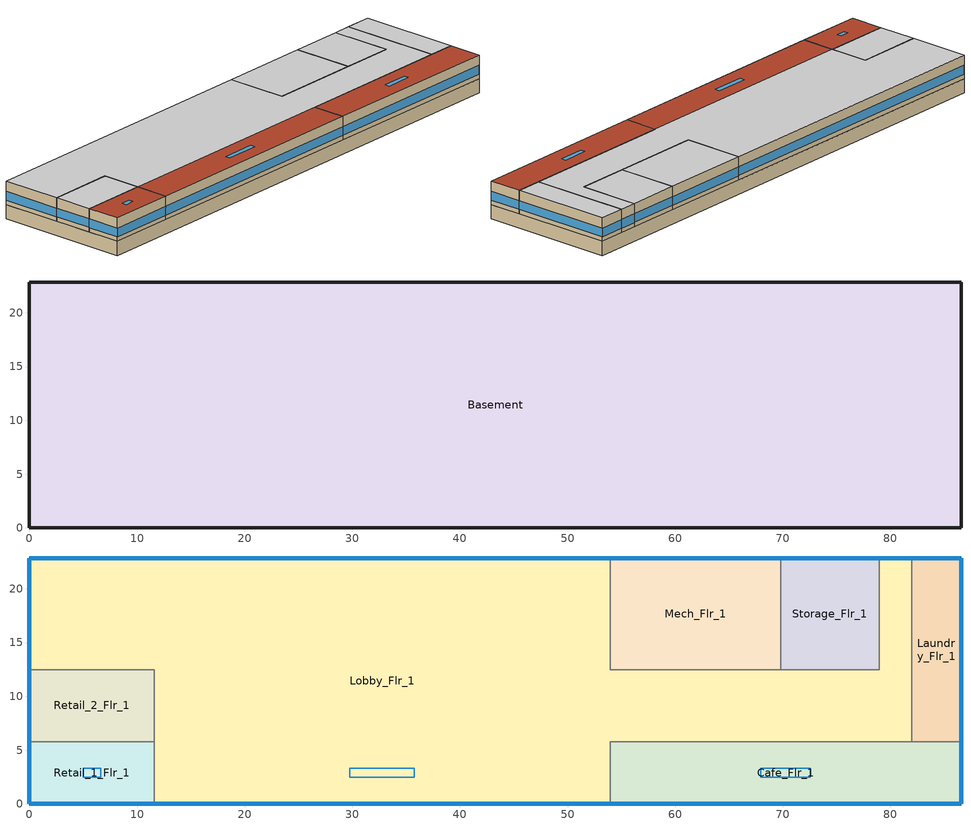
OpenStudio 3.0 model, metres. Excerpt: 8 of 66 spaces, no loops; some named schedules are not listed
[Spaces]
Basement
 floor ground: 86.56,22.86 86.56,0 0,0 0,22.86 z-2.44
 wall ground: 0,22.86 0,0 86.56,0 86.56,22.86 0,22.86 z-2.44:0
Lobby_Flr_1
 floor to Basement: 53.95,22.86 53.95,0 11.58,0 11.58,12.5 0,12.5 0,22.86 z0; 81.99,22.86 81.99,5.79 53.95,5.79 53.95,12.5 78.94,12.5 78.94,22.86 z0
 wall outside: 53.95,22.86 0,22.86 0,12.5 / 11.58,0 53.95,0 / 81.99,22.86 78.94,22.86 z0:3.96
 wall to Retail_1_Flr_1: 11.58,5.79 11.58,0 z0:3.96
 wall to Laundry_Flr_1: 81.99,5.79 81.99,22.86 z0:3.96
 wall to Storage_Flr_1: 78.94,22.86 78.94,12.5 69.8,12.5 z0:3.96
 wall to Cafe_Flr_1: 53.95,0 53.95,5.79 81.99,5.79 z0:3.96
 wall to Retail_2_Flr_1: 0,12.5 11.58,12.5 11.58,5.79 z0:3.96
 wall to Mech_Flr_1: 69.8,12.5 53.95,12.5 53.95,22.86 z0:3.96
 window (BTAP-Ext-FixedWindow:U=0.190 SHGC=0.600): 53.92,22.86 0.03,22.86 / 11.61,0 53.92,0 / 0,22.83 0,12.52 z0.76:2.22; 81.97,22.86 78.97,22.86 z0.76:2.24
 ceiling adiabatic (BTAP-Int-Wall): 81.99,5.79 81.99,22.86 78.94,22.86 78.94,12.5 53.95,12.5 53.95,22.86 0,22.86 0,12.5 11.58,12.5 11.58,5.79 z3.96
 roof outside: 53.95,0 53.95,5.79 11.58,5.79 11.58,0 z3.96
 skylight (BTAP-Ext-Skylights:U=0.190 SHGC=0.600): 35.76,2.49 35.76,3.3 29.77,3.3 29.77,2.49 z3.96
Retail_1_Flr_1
 floor to Basement: 11.58,5.79 11.58,0 0,0 0,5.79 z0
 wall outside: 0,5.79 0,0 11.58,0 z0:3.96
 wall to Retail_2_Flr_1: 11.58,5.79 0,5.79 z0:3.96
 window (BTAP-Ext-FixedWindow:U=0.190 SHGC=0.600): 0.03,0 11.56,0 z0.76:2.22; 0,5.77 0,0.03 z0.76:2.23
 roof outside: 11.58,0 11.58,5.79 0,5.79 0,0 z3.96
 skylight (BTAP-Ext-Skylights:U=0.190 SHGC=0.600): 6.61,2.49 6.61,3.3 4.97,3.3 4.97,2.49 z3.96
Retail_2_Flr_1
 floor to Basement: 11.58,12.5 11.58,5.79 0,5.79 0,12.5 z0
 wall outside: 0,12.5 0,5.79 z0:3.96
 window (BTAP-Ext-FixedWindow:U=0.190 SHGC=0.600): 0,12.47 0,5.82 z0.76:2.23
 ceiling adiabatic (BTAP-Int-Wall): 11.58,5.79 11.58,12.5 0,12.5 0,5.79 z3.96
Laundry_Flr_1
 floor to Basement: 86.56,22.86 86.56,5.79 81.99,5.79 81.99,22.86 z0
 wall outside: 86.56,5.79 86.56,22.86 81.99,22.86 z0:3.96
 wall to Cafe_Flr_1: 81.99,5.79 86.56,5.79 z0:3.96
 window (BTAP-Ext-FixedWindow:U=0.190 SHGC=0.600): 86.56,5.82 86.56,22.83 z0.76:2.22; 86.54,22.86 82.02,22.86 z0.76:2.23
 ceiling adiabatic (BTAP-Int-Wall): 86.56,5.79 86.56,22.86 81.99,22.86 81.99,5.79 z3.96
Storage_Flr_1
 floor to Basement: 78.94,22.86 78.94,12.5 69.8,12.5 69.8,22.86 z0
 wall outside: 78.94,22.86 69.8,22.86 z0:3.96
 wall to Mech_Flr_1: 69.8,22.86 69.8,12.5 z0:3.96
 window (BTAP-Ext-FixedWindow:U=0.190 SHGC=0.600): 78.92,22.86 69.82,22.86 z0.76:2.22
 ceiling adiabatic (BTAP-Int-Wall): 78.94,12.5 78.94,22.86 69.8,22.86 69.8,12.5 z3.96
Mech_Flr_1
 floor to Basement: 69.8,22.86 69.8,12.5 53.95,12.5 53.95,22.86 z0
 wall outside: 69.8,22.86 53.95,22.86 z0:3.96
 window (BTAP-Ext-FixedWindow:U=0.190 SHGC=0.600): 69.77,22.86 53.98,22.86 z0.76:2.22
 ceiling adiabatic (BTAP-Int-Wall): 69.8,12.5 69.8,22.86 53.95,22.86 53.95,12.5 z3.96
Cafe_Flr_1
 floor to Basement: 86.56,5.79 86.56,0 53.95,0 53.95,5.79 z0
 wall outside: 53.95,0 86.56,0 86.56,5.79 z0:3.96
 window (BTAP-Ext-FixedWindow:U=0.190 SHGC=0.600): 86.56,0.03 86.56,5.77 z0.76:2.23; 53.98,0 86.54,0 z0.76:2.22
 roof outside: 86.56,0 86.56,5.79 53.95,5.79 53.95,0 z3.96
 skylight (BTAP-Ext-Skylights:U=0.190 SHGC=0.600): 72.56,2.49 72.56,3.3 67.95,3.3 67.95,2.49 z3.96
[Site]
Ottawa=Macdonald-Cartier Intl AP_ON_CAN: Latitude {deg}=45.317; Longitude {deg}=-75.667; Time Zone {hr}=-5; Elevation {m}=114.9; Terrain=City
[Building]
LargeHotel: North Axis {deg}=0; Default Construction Set=BTAP-Mass at hdd = 4500.0; Standards Number of Stories=7; Standards Number of Above Ground Stories=6; Standards Template=NECB2017; Standards Building Type=LargeHotel
[Site:WaterMainsTemperature]
Calculation Method=Correlation; Annual Average Outdoor Air Temperature {C}=6.83333; Maximum Difference In Monthly Average Outdoor Air Temperatures {deltaC}=31.2
[Site:GroundTemperature:BuildingSurface]
19.527, 19.502, 19.536, 19.598, 20.002, 21.64, 22.225, 22.375, 21.449, 20.121, 19.802, 19.633
[SizingPeriod:DesignDay] Barometric Pressure {Pa}=99952; Sky Clearness=0; Rain Indicator=0; Snow Indicator=0; Day of Month=21; Daylight Saving Time Indicator=0; Humidity Indicating Type=Wetbulb; Dry-Bulb Temperature Range Modifier Type=DefaultMultipliers
Name | Maximum Dry-Bulb Temperature {C} | Daily Dry-Bulb Temperature Range {deltaC} | Humidity Indicating Conditions at Maximum Dry-Bulb | Wind Speed {m/s} | Wind Direction {deg} | Month | Day Type | Solar Model Indicator | ASHRAE Taub | ASHRAE Taud
Ottawa=Macdonald-Cartier Intl Ann Clg .4% Condns DB=>MWB | 30.6 | 10.1 | 21.8 | 4.6 | 220 | 7 | SummerDesignDay | ASHRAETau | 0.417 | 2.264
Ottawa=Macdonald-Cartier Intl Ann Htg 99.6% Condns DB | -24.2 | 0 | -24.2 | 3.5 | 290 | 1 | WinterDesignDay | ASHRAEClearSky
[Material:NoMass] Roughness=Smooth; Thermal Absorptance=0.9; Solar Absorptance=0.7
Name | Thermal Resistance {m2-K/W} | Visible Absorptance
Typical Carpet Pad; Typical Carpet Pad 1 | 0.21648 | 0.8
Typical Insulation 1 | 5.20402 | 0.7
Typical Insulation 2 | 3.77764 | 0.7
Typical Insulation 3 | 6.41024 | 0.7
Typical Carpet Pad 2 | 1.25503 | 0.8
Typical Carpet Pad 3; Typical Carpet Pad 4 | 3.45515 | 0.8
Typical Insulation 4 | 0.526298 | 0.7
Typical Insulation 5 | 0.526316 | 0.7
[Material]
Name | Roughness | Thickness {m} | Conductivity {W/m-K} | Density {kg/m3} | Specific Heat {J/kg-K} | Thermal Absorptance | Solar Absorptance | Visible Absorptance
G05 25mm wood | MediumSmooth | 0.0254 | 0.15 | 608 | 1630 | 0.9 | 0.5 | 0.5
100mm Normalweight concrete floor 1 | MediumSmooth | 0.1016 | 2.31 | 2322 | 832
G01 13mm gypsum board 1 | Smooth | 0.0127 | 0.16 | 800 | 1090 | 0.9 | 0.7 | 0.5
4 in. Normalweight Concrete Floor 1 | MediumRough | 0.1016 | 2.31 | 2322 | 832 | 0.9 | 0.7 | 0.7
1IN Stucco 1 | Smooth | 0.0253 | 0.6918 | 1858 | 837 | 0.9 | 0.7 | 0.92
8IN CONCRETE HW RefBldg 1 | Rough | 0.2032 | 1.311 | 2240 | 836.8 | 0.9 | 0.7 | 0.7
1/2IN Gypsum 1 | Smooth | 0.0127 | 0.16 | 784.9 | 830 | 0.9 | 0.4 | 0.4
Metal Roof Surface 1; F08 Metal surface 1 | Smooth | 0.0008 | 45.28 | 7824 | 500 | 0.9 | 0.7 | 0.7
6 in. Normalweight Concrete Floor 1; 6 in. Normalweight Concrete Floor 2; 6 in. Normalweight Concrete Floor 3 | MediumRough | 0.1524 | 2.31 | 2322 | 832 | 0.9 | 0.7 | 0.7
[Construction]
BTAP-Int-Partition; BTAP-Int-Door: G05 25mm wood
BTAP-Int-Floor: 100mm Normalweight concrete floor 1, Typical Carpet Pad
BTAP-Int-Wall: G01 13mm gypsum board 1, G01 13mm gypsum board 1
BTAP-Int-Ceiling: Typical Carpet Pad, 100mm Normalweight concrete floor 1
BTAP-Int-Window: SimpleGlazing
BTAP-Ext-Floor-Mass:U-0.183: Typical Insulation 1, 4 in. Normalweight Concrete Floor 1, Typical Carpet Pad 1
BTAP-Ext-Wall-Mass:U-0.247: 1IN Stucco 1, 8IN CONCRETE HW RefBldg 1, Typical Insulation 2, 1/2IN Gypsum 1
BTAP-Ext-Roof-Metal:U-0.156: Metal Roof Surface 1, Typical Insulation 3
BTAP-Grnd-Floor-Mass:U-0.757: 6 in. Normalweight Concrete Floor 1, Typical Carpet Pad 2
BTAP-Grnd-Wall-Mass:U-0.284: 6 in. Normalweight Concrete Floor 2, Typical Carpet Pad 3
BTAP-Grnd-Roof-Mass:U-0.284: 6 in. Normalweight Concrete Floor 3, Typical Carpet Pad 4
BTAP-Ext-FixedWindow:U=0.190 SHGC=0.600; BTAP-Ext-GlassDoors:U=0.190 SHGC=0.600; BTAP-Ext-Skylights:U=0.190 SHGC=0.600; BTAP-Ext-DaylightDomes:U=0.190 SHGC=0.600; BTAP-Ext-DaylightDiffuser:U=0.190 SHGC=0.600: SimpleGlazing:U=0.190 SHGC=0.600
BTAP-Ext-Door:U-1.9: F08 Metal surface 1, Typical Insulation 4
BTAP-Ext-OverHeadDoor:U-1.9: Typical Insulation 5
[DefaultConstructionSet]
BTAP-Mass at hdd = 4500.0: Default Exterior Surface Constructions=BTAP-Mass at hdd = 4500.0; Default Interior Surface Constructions=Default Surface Constructions 2; Default Ground Contact Surface Constructions=BTAP-Mass at hdd = 4500.0 1; Default Exterior SubSurface Constructions=BTAP-Mass at hdd = 4500.0; Default Interior SubSurface Constructions=Default Sub Surface Constructions 2; Interior Partition Construction=BTAP-Int-Partition
[DefaultSurfaceConstructions]
Name | Floor Construction | Wall Construction | Roof Ceiling Construction
Default Surface Constructions 2 | BTAP-Int-Floor | BTAP-Int-Wall | BTAP-Int-Ceiling
BTAP-Mass at hdd = 4500.0 | BTAP-Ext-Floor-Mass:U-0.183 | BTAP-Ext-Wall-Mass:U-0.247 | BTAP-Ext-Roof-Metal:U-0.156
BTAP-Mass at hdd = 4500.0 1 | BTAP-Grnd-Floor-Mass:U-0.757 | BTAP-Grnd-Wall-Mass:U-0.284 | BTAP-Grnd-Roof-Mass:U-0.284
[DefaultSubSurfaceConstructions]
Name | Fixed Window Construction | Operable Window Construction | Door Construction | Glass Door Construction | Overhead Door Construction | Skylight Construction | Tubular Daylight Dome Construction | Tubular Daylight Diffuser Construction
Default Sub Surface Constructions 2 | BTAP-Int-Window | BTAP-Int-Window | BTAP-Int-Door
BTAP-Mass at hdd = 4500.0 | BTAP-Ext-FixedWindow:U=0.190 SHGC=0.600 | BTAP-Ext-FixedWindow:U=0.190 SHGC=0.600 | BTAP-Ext-Door:U-1.9 | BTAP-Ext-GlassDoors:U=0.190 SHGC=0.600 | BTAP-Ext-OverHeadDoor:U-1.9 | BTAP-Ext-Skylights:U=0.190 SHGC=0.600 | BTAP-Ext-DaylightDomes:U=0.190 SHGC=0.600 | BTAP-Ext-DaylightDiffuser:U=0.190 SHGC=0.600
[WindowMaterial:SimpleGlazingSystem] Solar Heat Gain Coefficient=0.6; Visible Transmittance=0.21
Name | U-Factor {W/m2-K}
SimpleGlazing | 2.2
SimpleGlazing:U=0.190 SHGC=0.600 | 1.9
[Space] Part of Total Floor Area=Yes
Name | Space Type | Building Story | Thermal Zone
Laundry_Flr_1 | Space Function Laundry/Washing area | Building Story 2 | ALL_ST=Laundry/Washing area_FL=Building Story 2_SCH=C
Lobby_Flr_1 | Space Function Lobby - hotel | Building Story 2 | ALL_ST=Lobby - hotel_FL=Building Story 2_SCH=H
Retail_1_Flr_1 | Space Function Sales area | Building Story 2 | ALL_ST=Sales area_FL=Building Story 2_SCH=C
Basement | Space Function Storage room < 5 m2-sch-A | Building Story 1 | ALL_ST=Storage room < 5 m2-sch-A_FL=Building Story 1_SCH=A
Cafe_Flr_1 | Space Function Retail facility mall concourse | Building Story 2 | ALL_ST=Retail facility mall concourse_FL=Building Story 2_SCH=C
Mech_Flr_1 | Space Function Electrical/Mechanical room-sch-F | Building Story 2 | WILD_ST=Electrical/Mechanical room-sch-E_FL=Building Story 2_SCH=F
Retail_2_Flr_1 | Space Function Sales area | Building Story 2 | ALL_ST=Sales area_FL=Building Story 2_SCH=C 1
Storage_Flr_1 | Space Function Storage room < 5 m2-sch-A 1 | Building Story 2 | ALL_ST=Storage room < 5 m2-sch-A_FL=Building Story 2_SCH=A
[BuildingStory]
Name | Nominal Z Coordinate {m}
Building Story 1 | -2.439
Building Story 2 | 0
[SpaceType] Standards Building Type=Space Function
Name | Default Schedule Set | Design Specification Outdoor Air Object | Standards Space Type
Space Function Storage room < 5 m2-sch-A | Space Function Storage room < 5 m2-sch-A Schedule Set | Space Function Storage room < 5 m2-sch-A Ventilation | Storage room < 5 m2-sch-A
Space Function Storage room < 5 m2-sch-A 1 | Space Function Storage room < 5 m2-sch-A 1 Schedule Set | Space Function Storage room < 5 m2-sch-A 1 Ventilation | Storage room < 5 m2-sch-A
Space Function Retail facility mall concourse | Space Function Retail facility mall concourse Schedule Set | Space Function Retail facility mall concourse Ventilation | Retail facility mall concourse
Space Function Laundry/Washing area | Space Function Laundry/Washing area Schedule Set | Space Function Laundry/Washing area Ventilation | Laundry/Washing area
Space Function Lobby - hotel | Space Function Lobby - hotel Schedule Set | Space Function Lobby - hotel Ventilation | Lobby - hotel
Space Function Sales area | Space Function Sales area Schedule Set | Space Function Sales area Ventilation | Sales area
Space Function Electrical/Mechanical room-sch-F | Space Function Electrical/Mechanical room-sch-F Schedule Set | Space Function Electrical/Mechanical room-sch-F Ventilation | Electrical/Mechanical room-sch-F
[People:Definition] Number of People Calculation Method=People/Area; Fraction Radiant=0.3
Name | People per Space Floor Area {person/m2}
Space Function Laundry/Washing area People Definition; Space Function Retail facility mall concourse People Definition | 0.0500182
Space Function Lobby - hotel People Definition | 0.100036
Space Function Sales area People Definition | 0.0333454
Space Function Storage room < 5 m2-sch-A People Definition; Space Function Storage room < 5 m2-sch-A 1 People Definition | 0.0100036
Space Function Electrical/Mechanical room-sch-F People Definition | 0.00500182
[People] Work Efficiency Schedule=Work Efficiency Schedule; Clothing Insulation Schedule=Clothing Schedule; Air Velocity Schedule=Air Velocity Schedule; Multiplier=1
Name | People Definition | Space or SpaceType
Space Function Laundry/Washing area People | Space Function Laundry/Washing area People Definition | Space Function Laundry/Washing area
Space Function Lobby - hotel People | Space Function Lobby - hotel People Definition | Space Function Lobby - hotel
Space Function Retail facility mall concourse People | Space Function Retail facility mall concourse People Definition | Space Function Retail facility mall concourse
Space Function Sales area People | Space Function Sales area People Definition | Space Function Sales area
Space Function Storage room < 5 m2-sch-A People | Space Function Storage room < 5 m2-sch-A People Definition | Space Function Storage room < 5 m2-sch-A
Space Function Storage room < 5 m2-sch-A 1 People | Space Function Storage room < 5 m2-sch-A 1 People Definition | Space Function Storage room < 5 m2-sch-A 1
Space Function Electrical/Mechanical room-sch-F People | Space Function Electrical/Mechanical room-sch-F People Definition | Space Function Electrical/Mechanical room-sch-F
[Lights:Definition] Design Level Calculation Method=Watts/Area; Fraction Radiant=0.5; Fraction Visible=0.2
Name | Watts per Space Floor Area {W/m2}
Space Function Laundry/Washing area Lights Definition | 4.59996
Space Function Lobby - hotel Lights Definition | 11.3999
Space Function Retail facility mall concourse Lights Definition | 9.69992
Space Function Sales area Lights Definition | 13.0999
Space Function Storage room < 5 m2-sch-A Lights Definition; Space Function Storage room < 5 m2-sch-A 1 Lights Definition | 10.3999
Space Function Electrical/Mechanical room-sch-F Lights Definition | 4.60167
[Lights] Fraction Replaceable=1
Name | Lights Definition | Space or SpaceType
Space Function Laundry/Washing area Lights | Space Function Laundry/Washing area Lights Definition | Space Function Laundry/Washing area
Space Function Lobby - hotel Lights | Space Function Lobby - hotel Lights Definition | Space Function Lobby - hotel
Space Function Retail facility mall concourse Lights | Space Function Retail facility mall concourse Lights Definition | Space Function Retail facility mall concourse
Space Function Sales area Lights | Space Function Sales area Lights Definition | Space Function Sales area
Space Function Storage room < 5 m2-sch-A Lights | Space Function Storage room < 5 m2-sch-A Lights Definition | Space Function Storage room < 5 m2-sch-A
Space Function Storage room < 5 m2-sch-A 1 Lights | Space Function Storage room < 5 m2-sch-A 1 Lights Definition | Space Function Storage room < 5 m2-sch-A 1
Space Function Electrical/Mechanical room-sch-F Lights | Space Function Electrical/Mechanical room-sch-F Lights Definition | Space Function Electrical/Mechanical room-sch-F
[DesignSpecification:OutdoorAir] Outdoor Air Method=Sum
Name | Outdoor Air Flow per Person {m3/s-person} | Outdoor Air Flow per Floor Area {m3/s-m2}
Space Function Laundry/Washing area Ventilation | 0.00507815 | 0.0006096
Space Function Lobby - hotel Ventilation | 0.0114258 | 0.0003048
Space Function Retail facility mall concourse Ventilation | 0.0304689 | 0.0003048
Space Function Sales area Ventilation | 0.0171388 | 0.0006096
Space Function Storage room < 5 m2-sch-A Ventilation; Space Function Storage room < 5 m2-sch-A 1 Ventilation | 0.00507815 | 0.0003048
Space Function Electrical/Mechanical room-sch-F Ventilation | 0 | 0.0003048
[DefaultScheduleSet] People Activity Level Schedule=NECB-Activity; Infiltration Schedule=Always On
Name | Number of People Schedule | Lighting Schedule | Electric Equipment Schedule
Space Function Laundry/Washing area Schedule Set | NECB-C-Occupancy | NECB-C-Lighting | NECB-C-Electric-Equipment
Space Function Lobby - hotel Schedule Set | NECB-H-Occupancy | NECB-H-Occupancy-NECB-H-Lighting-0.0-0.0-0.67-Light Ruleset | NECB-H-Electric-Equipment
Space Function Retail facility mall concourse Schedule Set; Space Function Sales area Schedule Set | NECB-C-Occupancy | NECB-C-Occupancy-NECB-C-Lighting-0.0-0.0-0.67-Light Ruleset | NECB-C-Electric-Equipment
Space Function Storage room < 5 m2-sch-A Schedule Set; Space Function Storage room < 5 m2-sch-A 1 Schedule Set | NECB-A-Occupancy | NECB-A-Occupancy-NECB-A-Lighting-0.6-0.0-0.67-Light Ruleset | NECB-A-Electric-Equipment
Space Function Electrical/Mechanical room-sch-F Schedule Set | NECB-F-Occupancy | NECB-F-Lighting | NECB-F-Electric-Equipment
[ThermostatSetpoint:DualSetpoint]
Name | Heating Setpoint Temperature Schedule | Cooling Setpoint Temperature Schedule
Space Function Laundry/Washing area Thermostat 3; Space Function Sales area Thermostat 5; Space Function Retail facility mall concourse Thermostat 3; Space Function Sales area Thermostat 6 | NECB-C-Thermostat Setpoint-Heating | NECB-C-Thermostat Setpoint-Cooling
Space Function Lobby - hotel Thermostat 3 | NECB-H-Thermostat Setpoint-Heating | NECB-H-Thermostat Setpoint-Cooling
Space Function Storage room < 5 m2-sch-A Thermostat 3; Space Function Storage room < 5 m2-sch-A 1 Thermostat 3 | NECB-A-Thermostat Setpoint-Heating | NECB-A-Thermostat Setpoint-Cooling
Space Function Electrical/Mechanical room-sch-F Thermostat 1 | NECB-F-Thermostat Setpoint-Heating | NECB-F-Thermostat Setpoint-Cooling
[ElectricEquipment:Definition] Design Level Calculation Method=Watts/Area; Fraction Radiant=0.5
Name | Watts per Space Floor Area {W/m2}
Space Function Laundry/Washing area Elec Equip Definition | 20.0073
Space Function Lobby - hotel Elec Equip Definition; Space Function Sales area Elec Equip Definition | 2.50091
Space Function Retail facility mall concourse Elec Equip Definition; Space Function Storage room < 5 m2-sch-A Elec Equip Definition; Space Function Storage room < 5 m2-sch-A 1 Elec Equip Definition; Space Function Electrical/Mechanical room-sch-F Elec Equip Definition | 1.00036
[ElectricEquipment]
Name | Electric Equipment Definition | Space or SpaceType
Space Function Laundry/Washing area Elec Equip | Space Function Laundry/Washing area Elec Equip Definition | Space Function Laundry/Washing area
Space Function Lobby - hotel Elec Equip | Space Function Lobby - hotel Elec Equip Definition | Space Function Lobby - hotel
Space Function Retail facility mall concourse Elec Equip | Space Function Retail facility mall concourse Elec Equip Definition | Space Function Retail facility mall concourse
Space Function Sales area Elec Equip | Space Function Sales area Elec Equip Definition | Space Function Sales area
Space Function Storage room < 5 m2-sch-A Elec Equip | Space Function Storage room < 5 m2-sch-A Elec Equip Definition | Space Function Storage room < 5 m2-sch-A
Space Function Storage room < 5 m2-sch-A 1 Elec Equip | Space Function Storage room < 5 m2-sch-A 1 Elec Equip Definition | Space Function Storage room < 5 m2-sch-A 1
Space Function Electrical/Mechanical room-sch-F Elec Equip | Space Function Electrical/Mechanical room-sch-F Elec Equip Definition | Space Function Electrical/Mechanical room-sch-F
[SpaceInfiltration:DesignFlowRate] Design Flow Rate Calculation Method=Flow/ExteriorArea
Name | Space or SpaceType | Schedule | Flow per Exterior Surface Area {m3/s-m2} | Constant Term Coefficient | Temperature Term Coefficient | Velocity Term Coefficient | Velocity Squared Term Coefficient
Cafe_Flr_1 Infiltration | Cafe_Flr_1 | Always On Discrete | 0.00025 | 0 | 0 | 0.224 | 0
Laundry_Flr_1 Infiltration | Laundry_Flr_1 | Always On Discrete | 0.00025 | 0 | 0 | 0.224 | 0
Lobby_Flr_1 Infiltration | Lobby_Flr_1 | Always On Discrete | 0.00025 | 0 | 0 | 0.224 | 0
Mech_Flr_1 Infiltration | Mech_Flr_1 | Always On Discrete | 0.00025 | 0 | 0 | 0.224 | 0
Retail_1_Flr_1 Infiltration | Retail_1_Flr_1 | Always On Discrete | 0.00025 | 0 | 0 | 0.224 | 0
Retail_2_Flr_1 Infiltration | Retail_2_Flr_1 | Always On Discrete | 0.00025 | 0 | 0 | 0.224 | 0
Storage_Flr_1 Infiltration | Storage_Flr_1 | Always On Discrete | 0.00025 | 0 | 0 | 0.224 | 0
Space Function Electrical/Mechanical room-sch-F Infiltration | Space Function Electrical/Mechanical room-sch-F |  | 0.000250063
[ThermalZone] Use Ideal Air Loads=No
Name | Thermostat
ALL_ST=Laundry/Washing area_FL=Building Story 2_SCH=C | Space Function Laundry/Washing area Thermostat 3
ALL_ST=Lobby - hotel_FL=Building Story 2_SCH=H | Space Function Lobby - hotel Thermostat 3
ALL_ST=Storage room < 5 m2-sch-A_FL=Building Story 1_SCH=A | Space Function Storage room < 5 m2-sch-A Thermostat 3
ALL_ST=Sales area_FL=Building Story 2_SCH=C | Space Function Sales area Thermostat 5
ALL_ST=Retail facility mall concourse_FL=Building Story 2_SCH=C | Space Function Retail facility mall concourse Thermostat 3
ALL_ST=Sales area_FL=Building Story 2_SCH=C 1 | Space Function Sales area Thermostat 6
ALL_ST=Storage room < 5 m2-sch-A_FL=Building Story 2_SCH=A | Space Function Storage room < 5 m2-sch-A 1 Thermostat 3
WILD_ST=Electrical/Mechanical room-sch-E_FL=Building Story 2_SCH=F | Space Function Electrical/Mechanical room-sch-F Thermostat 1
[AvailabilityManager:NightCycle] Applicability Schedule=Always On Discrete; Control Type=CycleOnAny; Thermostat Tolerance {deltaC}=1; Cycling Run Time {s}=3600
Availability Manager Night Cycle 1; Availability Manager Night Cycle 2; Availability Manager Night Cycle 3; Availability Manager Night Cycle 4; Availability Manager Night Cycle 5; Availability Manager Night Cycle 6
[HeatExchanger:AirToAir:SensibleAndLatent] Availability Schedule=Always On Discrete; Nominal Supply Air Flow Rate {m3/s}=autosize; Sensible Effectiveness at 100% Heating Air Flow=0.5; Latent Effectiveness at 100% Heating Air Flow=0.5; Sensible Effectiveness at 75% Heating Air Flow=0.5; Latent Effectiveness at 75% Heating Air Flow=0.5; Sensible Effectiveness at 100% Cooling Air Flow=0.5; Latent Effectiveness at 100% Cooling Air Flow=0.5; Sensible Effectiveness at 75% Cooling Air Flow=0.5; Latent Effectiveness at 75% Cooling Air Flow=0.5; Supply Air Outlet Temperature Control=Yes; Heat Exchanger Type=Rotary; Frost Control Type=ExhaustOnly; Threshold Temperature {C}=-23.3; Initial Defrost Time Fraction=0.167; Rate of Defrost Time Fraction Increase {1/K}=1.44; Economizer Lockout=Yes
Name | Nominal Electric Power {W}
sys_1|doas|shr>none|sc>dx|sh>c-hw|ssf>cv|zh>b-hw|zc>ptac|srf>none| ERV | 1914.91
sys_3|mixed|shr>none|sc>dx|sh>c-g|ssf>cv|zh>b-hw|zc>none|srf>none| ERV | 1754.49
sys_3|mixed|shr>none|sc>dx|sh>c-g|ssf>cv|zh>b-hw|zc>none|srf>none| 1 ERV | 151.664
sys_4|mixed|shr>none|sc>dx|sh>c-g|ssf>cv|zh>b-hw|zc>none|srf>none| ERV | 579.062
sys_4|mixed|shr>none|sc>dx|sh>c-g|ssf>cv|zh>b-hw|zc>none|srf>none| 1 ERV | 516.69
